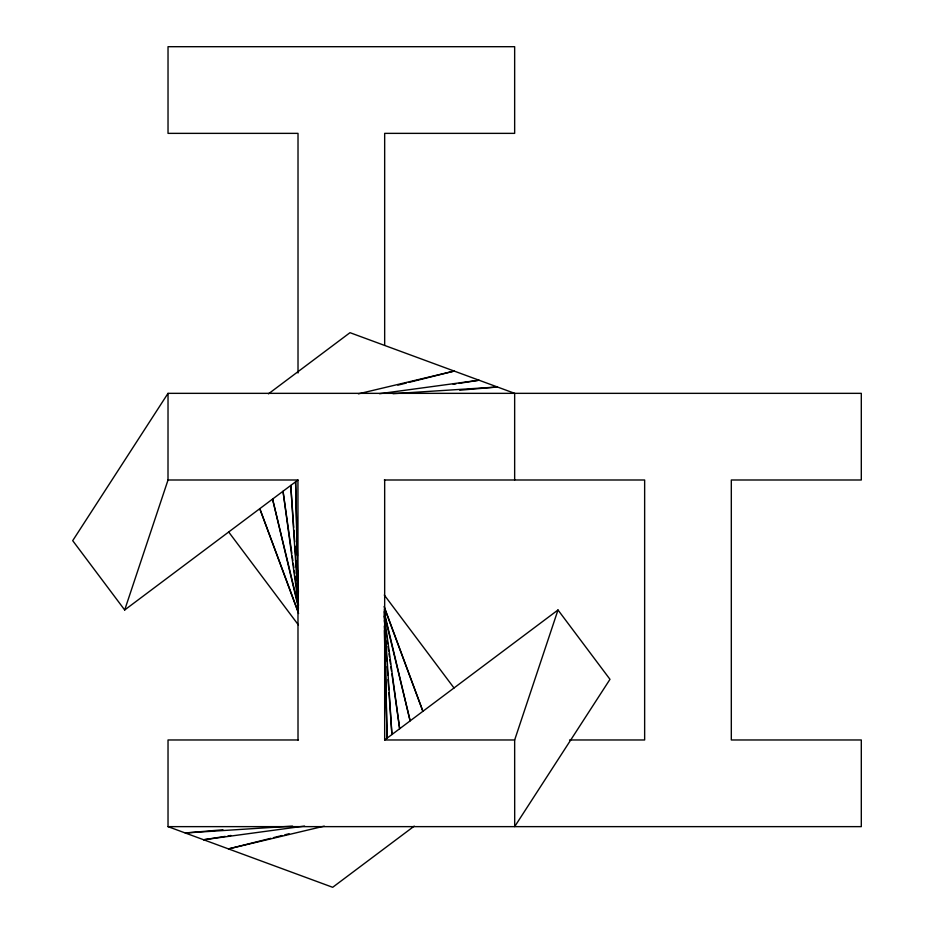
<?xml version="1.0" encoding="UTF-8"?>
<svg xmlns="http://www.w3.org/2000/svg" width="934" height="934" viewBox="0 0 934 934"><rect width="100%" height="100%" fill="white"/><g stroke="black" fill="none" stroke-linecap="round" stroke-linejoin="round"><path stroke-width="1.4" d="M167.992 393.389L72.7 540.658L124.689 609.984L168.003 480.064L168.027 393.342L861.3 393.342L861.3 479.994L731.31 479.994L731.31 739.973L861.3 739.973L861.3 826.637L168.027 826.637L168.027 739.973L298.436 739.973M514.681 739.915L557.995 609.984L609.984 679.322L514.692 826.59L514.657 739.973L384.668 739.973L384.668 479.994M268.443 393.844L350.005 332.679L514.657 393.342L514.657 479.994M124.689 609.984L297.946 480.053L298.016 739.973M384.738 739.926L557.995 609.984M414.241 826.123L332.679 887.3L168.027 826.637M397.861 385.158L406.313 383.045M409.127 382.345L454.204 371.067L358.411 393.844M270.743 838.335L228.48 848.913L324.273 826.135M273.557 837.635L282.01 835.521M284.835 834.809L289.061 833.758M453.188 384.271L456.061 383.827M458.933 383.372L479.06 380.22L379.566 393.716M225.187 836.385L203.624 839.759L304.566 826.065M228.071 835.93L230.943 835.475M459.75 390.214L497.46 387.003L393.027 393.693M222.946 829.766L185.224 832.976L292.552 826.1M168.027 479.994L298.016 479.994M384.318 479.994L644.647 479.994L644.647 739.973L569.553 739.973M384.283 595.028L454.006 687.984M228.69 531.995L298.401 624.951M384.446 607.894L422.904 711.299L384.096 606.458M298.238 612.085L259.78 508.668L298.588 613.51M384.306 613.942L410.131 720.885L384.189 611.782M298.378 606.038L272.565 499.095L298.495 608.197M384.353 620.62L384.761 623.503M386.186 633.602L386.594 636.486M387.213 640.806L387.622 643.689M388.03 646.573L388.637 650.893M389.046 653.777L389.455 656.66M389.863 659.544L390.47 663.864M390.879 666.748L391.498 671.079M391.906 673.963L399.659 728.73L384.353 615.798M291.805 553.232L283.025 491.237L298.331 604.17M292.214 556.104L292.821 560.435M293.229 563.319L293.848 567.639M294.257 570.522L294.665 573.406M295.074 576.29L295.681 580.609M296.09 583.493L296.498 586.377M297.117 590.708L297.514 593.592M384.318 626.06L384.621 630.403M385.228 639.078L385.742 646.316M386.244 653.543L386.746 660.782M387.155 666.561L387.762 675.247M388.065 679.578L388.777 689.712M388.976 692.596L391.918 734.544L384.318 615.95M293.708 527.383L290.766 485.435L298.46 605.477M293.906 530.267L294.724 541.837M295.027 546.18L295.634 554.854M296.043 560.645L296.545 567.884M297.047 575.111L297.456 580.901M298.063 589.576L298.366 593.919M384.364 630.543L384.913 652.352M385.287 666.899L387.096 738.164L384.376 609.085M297.479 555.987L295.588 481.816L298.32 610.894M297.853 570.534L298.401 592.343M384.668 345.405L384.668 133.364L514.657 133.364L514.657 46.7L168.027 46.7L168.027 133.364L298.016 133.364L298.016 373.005"/></g></svg>
